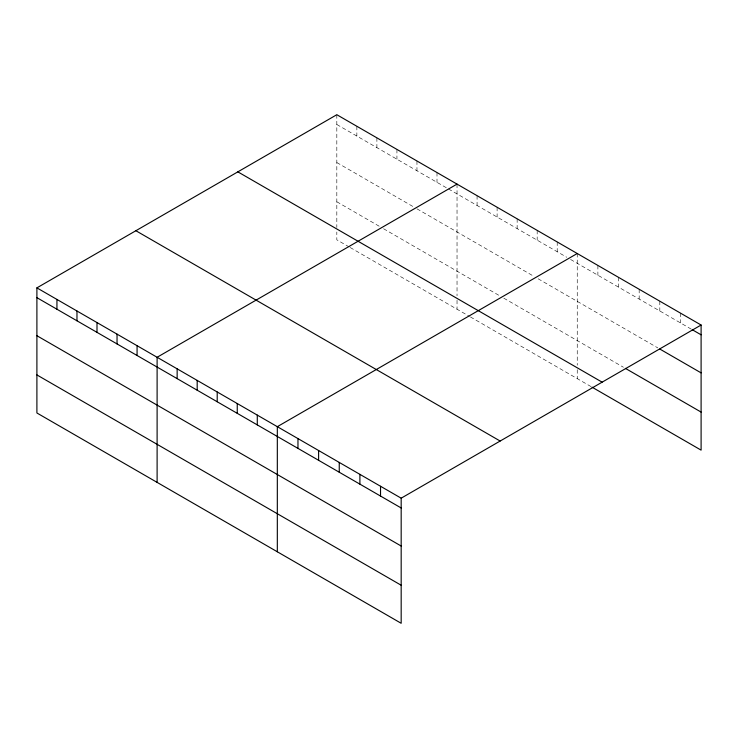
<?xml version="1.0" encoding="UTF-8"?>
<svg xmlns="http://www.w3.org/2000/svg" width="738" height="738" viewBox="0 0 738 738"><rect width="100%" height="100%" fill="white"/><g stroke="black" fill="none" stroke-linecap="round" stroke-linejoin="round"><path stroke-width="0.55" stroke-dasharray="3.69 2.77" d="M336.823 114.713L336.823 227.507M336.823 124.501L447.496 188.402M448.446 188.946L566.756 257.248M570.566 259.453L691.266 329.139M336.823 162.554L413.151 206.622M416.961 208.826L534.312 276.575M538.131 278.779L657.853 347.902M336.823 201.769L379.756 226.548M383.575 228.752L499.967 295.956M503.786 298.161L623.444 367.247M349.231 246.981L336.823 239.822L336.823 231.981M350.181 247.525L469.442 316.381M470.392 316.934L591.009 386.574M680.454 313.106L680.454 322.903M659.818 301.187L659.818 310.984M639.173 289.268L639.173 299.065M618.527 277.35L618.527 287.147M597.891 265.431L597.891 275.228M577.245 253.512L577.245 365.19M577.245 369.673L577.245 378.622M557.208 241.944L557.208 251.741M537.172 230.385L537.172 240.173M517.144 218.817L517.144 228.605M497.108 207.249L497.108 217.046M477.071 195.681L477.071 205.478M457.034 184.113L457.034 295.79M457.034 300.265L457.034 309.222M436.997 172.544L436.997 182.341M416.961 160.976L416.961 170.773M396.933 149.408L396.933 159.205M376.897 137.84L376.897 147.637M356.86 126.281L356.86 136.069"/><path stroke-width="1.11" d="M36.9 287.866L401.177 498.178L401.177 623.287L36.9 412.976L36.9 287.866L336.823 114.713L701.1 325.024L701.1 450.134L591.987 387.136M457.034 184.113L157.111 357.275L157.111 482.384M577.245 253.512L277.322 426.675L277.322 551.784M401.177 498.178L701.1 325.024M692.253 329.711L701.1 334.821M659.818 349.037L701.1 372.875M625.409 368.382L701.1 412.081M237.848 171.853L602.125 382.164M135.875 230.726L500.152 441.038M36.9 297.663L401.177 507.975M36.9 335.716L401.177 546.028M36.9 374.922L401.177 585.234M380.531 486.268L380.531 496.056M359.895 474.35L359.895 484.137M339.249 462.431L339.249 472.228M318.604 450.512L318.604 460.309M297.967 438.593L297.967 448.39M257.285 415.107L257.285 424.904M237.249 403.538L237.249 413.335M217.212 391.97L217.212 401.767M197.184 380.411L197.184 390.199M177.148 368.843L177.148 378.631M137.074 345.707L137.074 355.504M117.038 334.139L117.038 343.936M97.001 322.571L97.001 332.368M76.973 311.002L76.973 320.799M56.937 299.434L56.937 309.231"/></g></svg>
